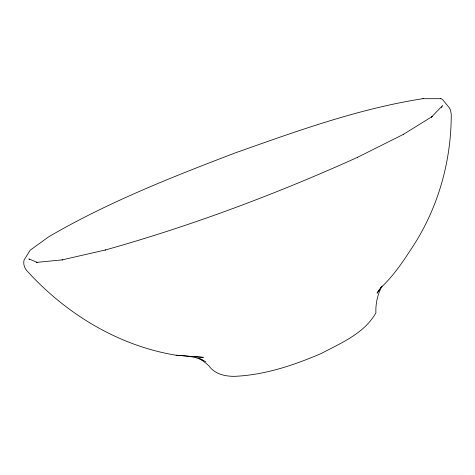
<?xml version="1.0" encoding="UTF-8"?>
<svg xmlns="http://www.w3.org/2000/svg" width="475" height="475" viewBox="0 0 475 475"><rect width="100%" height="100%" fill="white"/><g stroke="black" fill="none" stroke-linecap="round" stroke-linejoin="round"><path stroke-width="0.71" d="M441.418 107.813L442.676 105.444L431.371 117.177L432.214 116.506L403.34 134.401M382.007 286.116C377.637 294.268 375.499 303.584 375.903 312.829C364.372 333.408 341.044 343.069 321.094 353.554C293.681 365.322 264.783 374.977 234.763 376.325C225.013 376.467 214.771 374.098 208.869 365.815C205.806 362.959 202.463 360.388 198.805 358.334M381.401 286.639L377.067 293.152C378.83 290.373 380.867 287.785 383.153 285.422C395.147 273.796 404.278 259.587 413.387 245.676C438.526 206.714 451.315 160.52 451.25 114.243L450.549 110.265L449.374 107.837L442.92 99.993L441.507 98.818L440.462 98.675M357.242 157.468L403.655 134.247M357.473 157.35C275.72 194.263 191.49 225.827 105.094 250.052L105.385 249.975L61.982 259.908L62.486 259.855L36.195 262.42L36.741 262.432M440.836 98.675L422.554 98.723C358.043 108.84 296.293 131.29 234.965 153.003C171.368 177.294 107.617 202.403 48.688 236.805L30.204 250.177L24.077 259.991C23.156 263.613 24.189 267.609 26.624 270.423C65.508 313.595 118.376 345.836 176.148 355.241C185.214 355.817 194.596 356.303 202.938 360.311M422.875 98.675L423.195 98.675M176.148 355.241L203.359 357.354L194.186 356.624M37.65 262.55L28.856 258.917L29.771 259.463M198.882 358.269L205.96 361.825"/></g></svg>
